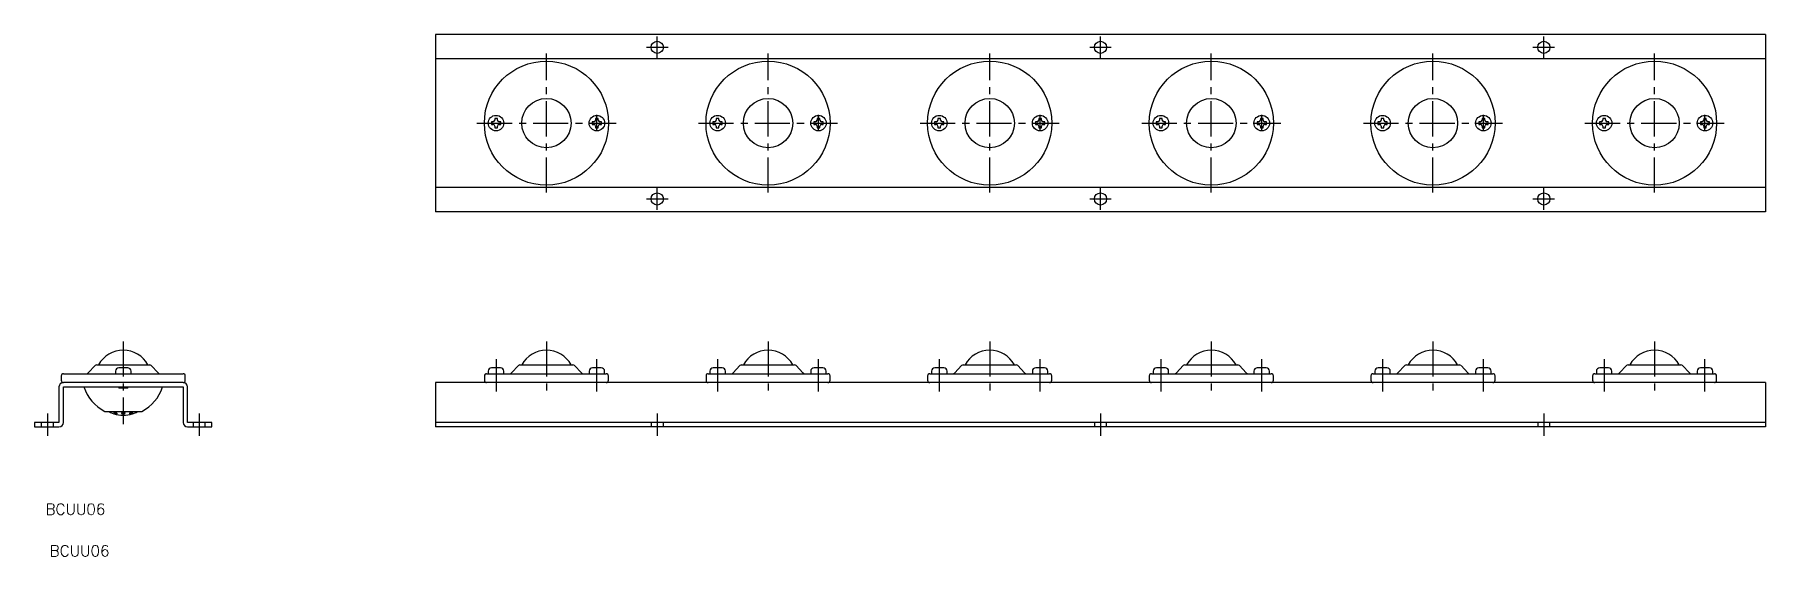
# Model space of a CAD drawing. Extents: x 0 to 781, y -49 to 187.
import ezdxf

# ---------------------------------------------------------------- set-up
doc = ezdxf.new("R2010")
doc.units = 0
doc.header["$LTSCALE"] = 0.5
doc.header["$MEASUREMENT"] = 0
doc.linetypes.add('CENTER', pattern=[50.8, 31.75, -6.35, 6.35, -6.35])
doc.linetypes.add('DASHED', pattern=[19.05, 12.7, -6.35])
for name, color, linetype in [('MSM_CENTER', 1, 'CENTER'), ('MSM_CONTINUOUS', 7, 'CONTINUOUS'), ('MSM_DASHED', 4, 'DASHED')]:
    doc.layers.add(name, color=color, linetype=linetype)
doc.styles.get("Standard").update_dxf_attribs({"font": 'txt.shx', "height": 5, "bigfont": 'bigfont.shx'})

msp = doc.modelspace()

# ---------------------------------------------------------------- linework, layer by layer
at = {"layer": 'MSM_CENTER'}
for p, q in [((276.17, 181.42), (285.94, 181.42)), ((281.06, 176.54), (281.06, 186.31)), ((476.17, 181.42), (485.94, 181.42)), ((481.06, 176.54), (481.06, 186.31)), ((676.17, 181.42), (685.94, 181.42)), ((681.06, 176.54), (681.06, 186.31)), ((231.06, 115.77), (231.06, 178.57)), ((331.06, 115.77), (331.06, 178.57)), ((431.06, 115.77), (431.06, 178.57)), ((531.06, 115.77), (531.06, 178.57)), ((631.06, 115.77), (631.06, 178.57)), ((731.06, 115.77), (731.06, 178.57)), ((253.81, 143.5), (253.81, 150.85)), ((353.81, 143.5), (353.81, 150.85)), ((453.81, 143.5), (453.81, 150.85)), ((553.81, 143.5), (553.81, 150.85)), ((653.81, 143.5), (653.81, 150.85)), ((753.81, 143.5), (753.81, 150.85)), ((199.66, 147.17), (262.46, 147.17)), ((299.66, 147.17), (362.46, 147.17)), ((399.66, 147.17), (462.46, 147.17)), ((499.66, 147.17), (562.46, 147.17)), ((599.66, 147.17), (662.46, 147.17)), ((699.66, 147.17), (762.46, 147.17)), ((281.06, 108.04), (281.06, 117.81)), ((481.06, 108.04), (481.06, 117.81)), ((681.06, 108.04), (681.06, 117.81)), ((276.17, 112.92), (285.94, 112.92)), ((476.17, 112.92), (485.94, 112.92)), ((676.17, 112.92), (685.94, 112.92)), ((40.12, 48.6), (40.12, 11.24)), ((231.06, 48.6), (231.06, 26)), ((331.06, 48.6), (331.06, 26)), ((431.06, 48.6), (431.06, 26)), ((531.06, 48.6), (531.06, 26)), ((631.06, 48.6), (631.06, 26)), ((731.06, 48.6), (731.06, 26)), ((208.31, 40.6), (208.31, 26)), ((253.81, 26), (253.81, 40.6)), ((308.31, 40.6), (308.31, 26)), ((353.81, 26), (353.81, 40.6)), ((408.31, 40.6), (408.31, 26)), ((453.81, 26), (453.81, 40.6)), ((508.31, 40.6), (508.31, 26)), ((553.81, 26), (553.81, 40.6)), ((608.31, 40.6), (608.31, 26)), ((653.81, 26), (653.81, 40.6)), ((708.31, 40.6), (708.31, 26)), ((753.81, 26), (753.81, 40.6)), ((5.87, 16), (5.87, 6)), ((74.37, 16), (74.37, 6)), ((281.06, 16), (281.06, 6)), ((481.06, 16), (481.06, 6)), ((681.06, 16), (681.06, 6))]:
    msp.add_line(p, q, dxfattribs=at)
at = {"layer": 'MSM_CONTINUOUS'}
for p, q in [((181.06, 187.17), (181.06, 107.17)), ((781.06, 187.17), (181.06, 187.17)), ((781.06, 187.17), (781.06, 107.17)), ((781.06, 176.17), (181.06, 176.17)), ((207.71, 149.27), (207.71, 148.57)), ((208.91, 149.27), (207.71, 149.27)), ((208.91, 148.57), (208.91, 149.27)), ((253.21, 149.27), (253.21, 148.57)), ((254.41, 149.27), (253.21, 149.27)), ((254.41, 148.57), (254.41, 149.27)), ((307.71, 149.27), (307.71, 148.57)), ((308.91, 149.27), (307.71, 149.27)), ((308.91, 148.57), (308.91, 149.27)), ((353.21, 149.27), (353.21, 148.57)), ((354.41, 149.27), (353.21, 149.27)), ((354.41, 148.57), (354.41, 149.27)), ((407.71, 149.27), (407.71, 148.57)), ((408.91, 149.27), (407.71, 149.27)), ((408.91, 148.57), (408.91, 149.27)), ((453.21, 149.27), (453.21, 148.57)), ((454.41, 149.27), (453.21, 149.27)), ((454.41, 148.57), (454.41, 149.27)), ((507.71, 149.27), (507.71, 148.57)), ((508.91, 149.27), (507.71, 149.27)), ((508.91, 148.57), (508.91, 149.27)), ((553.21, 149.27), (553.21, 148.57)), ((554.41, 149.27), (553.21, 149.27)), ((554.41, 148.57), (554.41, 149.27)), ((607.71, 149.27), (607.71, 148.57)), ((608.91, 149.27), (607.71, 149.27)), ((608.91, 148.57), (608.91, 149.27)), ((653.21, 149.27), (653.21, 148.57)), ((654.41, 149.27), (653.21, 149.27)), ((654.41, 148.57), (654.41, 149.27)), ((707.71, 149.27), (707.71, 148.57)), ((708.91, 149.27), (707.71, 149.27)), ((708.91, 148.57), (708.91, 149.27)), ((753.21, 149.27), (753.21, 148.57)), ((754.41, 149.27), (753.21, 149.27)), ((754.41, 148.57), (754.41, 149.27)), ((206.91, 147.77), (206.21, 147.77)), ((206.21, 147.77), (206.21, 146.57)), ((206.21, 146.57), (206.91, 146.57)), ((207.71, 145.77), (207.71, 145.07)), ((207.71, 145.07), (208.91, 145.07)), ((208.91, 145.07), (208.91, 145.77)), ((210.41, 147.77), (209.71, 147.77)), ((209.71, 146.57), (210.41, 146.57)), ((210.41, 146.57), (210.41, 147.77)), ((252.41, 147.77), (251.71, 147.77)), ((251.71, 147.77), (251.71, 146.57)), ((251.71, 146.57), (252.41, 146.57)), ((253.21, 145.77), (253.21, 145.07)), ((253.21, 145.07), (254.41, 145.07)), ((254.41, 145.07), (254.41, 145.77)), ((255.91, 147.77), (255.21, 147.77)), ((255.21, 146.57), (255.91, 146.57)), ((255.91, 146.57), (255.91, 147.77)), ((306.91, 147.77), (306.21, 147.77)), ((306.21, 147.77), (306.21, 146.57)), ((306.21, 146.57), (306.91, 146.57)), ((307.71, 145.77), (307.71, 145.07)), ((307.71, 145.07), (308.91, 145.07)), ((308.91, 145.07), (308.91, 145.77)), ((310.41, 147.77), (309.71, 147.77)), ((309.71, 146.57), (310.41, 146.57)), ((310.41, 146.57), (310.41, 147.77)), ((352.41, 147.77), (351.71, 147.77)), ((351.71, 147.77), (351.71, 146.57)), ((351.71, 146.57), (352.41, 146.57)), ((353.21, 145.77), (353.21, 145.07)), ((353.21, 145.07), (354.41, 145.07)), ((354.41, 145.07), (354.41, 145.77)), ((355.91, 147.77), (355.21, 147.77)), ((355.21, 146.57), (355.91, 146.57)), ((355.91, 146.57), (355.91, 147.77)), ((406.91, 147.77), (406.21, 147.77)), ((406.21, 147.77), (406.21, 146.57)), ((406.21, 146.57), (406.91, 146.57)), ((407.71, 145.77), (407.71, 145.07)), ((407.71, 145.07), (408.91, 145.07)), ((408.91, 145.07), (408.91, 145.77)), ((410.41, 147.77), (409.71, 147.77)), ((409.71, 146.57), (410.41, 146.57)), ((410.41, 146.57), (410.41, 147.77)), ((452.41, 147.77), (451.71, 147.77)), ((451.71, 147.77), (451.71, 146.57)), ((451.71, 146.57), (452.41, 146.57)), ((453.21, 145.77), (453.21, 145.07)), ((453.21, 145.07), (454.41, 145.07)), ((454.41, 145.07), (454.41, 145.77)), ((455.91, 147.77), (455.21, 147.77)), ((455.21, 146.57), (455.91, 146.57)), ((455.91, 146.57), (455.91, 147.77)), ((506.91, 147.77), (506.21, 147.77)), ((506.21, 147.77), (506.21, 146.57)), ((506.21, 146.57), (506.91, 146.57)), ((507.71, 145.77), (507.71, 145.07)), ((507.71, 145.07), (508.91, 145.07)), ((508.91, 145.07), (508.91, 145.77)), ((510.41, 147.77), (509.71, 147.77)), ((509.71, 146.57), (510.41, 146.57)), ((510.41, 146.57), (510.41, 147.77)), ((552.41, 147.77), (551.71, 147.77)), ((551.71, 147.77), (551.71, 146.57)), ((551.71, 146.57), (552.41, 146.57)), ((553.21, 145.77), (553.21, 145.07)), ((553.21, 145.07), (554.41, 145.07)), ((554.41, 145.07), (554.41, 145.77)), ((555.91, 147.77), (555.21, 147.77)), ((555.21, 146.57), (555.91, 146.57)), ((555.91, 146.57), (555.91, 147.77)), ((606.91, 147.77), (606.21, 147.77)), ((606.21, 147.77), (606.21, 146.57)), ((606.21, 146.57), (606.91, 146.57)), ((607.71, 145.77), (607.71, 145.07)), ((607.71, 145.07), (608.91, 145.07)), ((608.91, 145.07), (608.91, 145.77)), ((610.41, 147.77), (609.71, 147.77)), ((609.71, 146.57), (610.41, 146.57)), ((610.41, 146.57), (610.41, 147.77)), ((652.41, 147.77), (651.71, 147.77)), ((651.71, 147.77), (651.71, 146.57)), ((651.71, 146.57), (652.41, 146.57)), ((653.21, 145.77), (653.21, 145.07)), ((653.21, 145.07), (654.41, 145.07)), ((654.41, 145.07), (654.41, 145.77)), ((655.91, 147.77), (655.21, 147.77)), ((655.21, 146.57), (655.91, 146.57)), ((655.91, 146.57), (655.91, 147.77)), ((706.91, 147.77), (706.21, 147.77)), ((706.21, 147.77), (706.21, 146.57)), ((706.21, 146.57), (706.91, 146.57)), ((707.71, 145.77), (707.71, 145.07)), ((707.71, 145.07), (708.91, 145.07)), ((708.91, 145.07), (708.91, 145.77)), ((710.41, 147.77), (709.71, 147.77)), ((709.71, 146.57), (710.41, 146.57)), ((710.41, 146.57), (710.41, 147.77)), ((752.41, 147.77), (751.71, 147.77)), ((751.71, 147.77), (751.71, 146.57)), ((751.71, 146.57), (752.41, 146.57)), ((753.21, 145.77), (753.21, 145.07)), ((753.21, 145.07), (754.41, 145.07)), ((754.41, 145.07), (754.41, 145.77)), ((755.91, 147.77), (755.21, 147.77)), ((755.21, 146.57), (755.91, 146.57)), ((755.91, 146.57), (755.91, 147.77)), ((781.06, 118.17), (181.06, 118.17)), ((781.06, 107.17), (181.06, 107.17)), ((12.12, 33), (12.12, 31)), ((13.12, 34), (67.12, 34)), ((27.46, 37.68), (24.35, 34.32)), ((28.19, 38), (52.05, 38)), ((36.62, 35.1), (36.62, 34)), ((42.12, 36.6), (38.12, 36.6)), ((43.62, 34), (43.62, 35.1)), ((55.89, 34.32), (52.78, 37.68)), ((68.12, 31), (68.12, 33)), ((203.06, 33), (203.06, 31)), ((204.06, 34), (258.06, 34)), ((204.81, 35.1), (204.81, 34)), ((210.31, 36.6), (206.31, 36.6)), ((211.81, 34), (211.81, 35.1)), ((218.39, 37.68), (215.29, 34.32)), ((219.13, 38), (242.98, 38)), ((246.82, 34.32), (243.72, 37.68)), ((250.31, 35.1), (250.31, 34)), ((255.81, 36.6), (251.81, 36.6)), ((257.31, 34), (257.31, 35.1)), ((259.06, 31), (259.06, 33)), ((303.06, 33), (303.06, 31)), ((304.06, 34), (358.06, 34)), ((304.81, 35.1), (304.81, 34)), ((310.31, 36.6), (306.31, 36.6)), ((311.81, 34), (311.81, 35.1)), ((318.39, 37.68), (315.29, 34.32)), ((319.13, 38), (342.98, 38)), ((346.82, 34.32), (343.72, 37.68)), ((350.31, 35.1), (350.31, 34)), ((355.81, 36.6), (351.81, 36.6)), ((357.31, 34), (357.31, 35.1)), ((359.06, 31), (359.06, 33)), ((403.06, 33), (403.06, 31)), ((404.06, 34), (458.06, 34)), ((404.81, 35.1), (404.81, 34)), ((410.31, 36.6), (406.31, 36.6)), ((411.81, 34), (411.81, 35.1)), ((418.39, 37.68), (415.29, 34.32)), ((419.13, 38), (442.98, 38)), ((446.82, 34.32), (443.72, 37.68)), ((450.31, 35.1), (450.31, 34)), ((455.81, 36.6), (451.81, 36.6)), ((457.31, 34), (457.31, 35.1)), ((459.06, 31), (459.06, 33)), ((503.06, 33), (503.06, 31)), ((504.06, 34), (558.06, 34)), ((504.81, 35.1), (504.81, 34)), ((510.31, 36.6), (506.31, 36.6)), ((511.81, 34), (511.81, 35.1)), ((518.39, 37.68), (515.29, 34.32)), ((519.13, 38), (542.98, 38)), ((546.82, 34.32), (543.72, 37.68)), ((550.31, 35.1), (550.31, 34)), ((555.81, 36.6), (551.81, 36.6)), ((557.31, 34), (557.31, 35.1)), ((559.06, 31), (559.06, 33)), ((603.06, 33), (603.06, 31)), ((604.06, 34), (658.06, 34)), ((604.81, 35.1), (604.81, 34)), ((610.31, 36.6), (606.31, 36.6)), ((611.81, 34), (611.81, 35.1)), ((618.39, 37.68), (615.29, 34.32)), ((619.13, 38), (642.98, 38)), ((646.82, 34.32), (643.72, 37.68)), ((650.31, 35.1), (650.31, 34)), ((655.81, 36.6), (651.81, 36.6)), ((657.31, 34), (657.31, 35.1)), ((659.06, 31), (659.06, 33)), ((703.06, 33), (703.06, 31)), ((704.06, 34), (758.06, 34)), ((704.81, 35.1), (704.81, 34)), ((710.31, 36.6), (706.31, 36.6)), ((711.81, 34), (711.81, 35.1)), ((718.39, 37.68), (715.29, 34.32)), ((719.13, 38), (742.98, 38)), ((746.82, 34.32), (743.72, 37.68)), ((750.31, 35.1), (750.31, 34)), ((755.81, 36.6), (751.81, 36.6)), ((757.31, 34), (757.31, 35.1)), ((759.06, 31), (759.06, 33)), ((11.12, 28), (11.12, 12)), ((67.12, 30), (13.12, 30)), ((13.12, 12), (13.12, 28)), ((13.12, 28), (67.12, 28)), ((38.12, 28), (38.12, 27.5)), ((42.12, 27.5), (38.12, 27.5)), ((42.12, 27.5), (42.12, 28)), ((67.12, 28), (67.12, 12)), ((69.12, 12), (69.12, 28)), ((781.06, 30), (181.06, 30)), ((181.06, 30), (181.06, 10)), ((781.06, 30), (781.06, 10)), ((31.77, 16.98), (48.47, 16.98)), ((34.32, 16.52), (35.92, 15.89)), ((44.32, 15.89), (45.92, 16.52)), ((0.12, 12), (0.12, 10)), ((11.12, 12), (0.12, 12)), ((0.12, 10), (11.12, 10)), ((80.12, 12), (69.12, 12)), ((69.12, 10), (80.12, 10)), ((80.12, 10), (80.12, 12)), ((781.06, 12), (181.06, 12)), ((781.06, 10), (181.06, 10))]:
    msp.add_line(p, q, dxfattribs=at)
for centre, radius in [((281.06, 181.42), 2.75), ((481.06, 181.42), 2.75), ((681.06, 181.42), 2.75), ((231.06, 147.17), 28), ((331.06, 147.17), 28), ((431.06, 147.17), 28), ((531.06, 147.17), 28), ((631.06, 147.17), 28), ((731.06, 147.17), 28), ((231.06, 147.17), 11.14), ((331.06, 147.17), 11.14), ((431.06, 147.17), 11.14), ((531.06, 147.17), 11.14), ((631.06, 147.17), 11.14), ((731.06, 147.17), 11.14), ((208.31, 147.17), 3.5), ((253.81, 147.17), 3.5), ((308.31, 147.17), 3.5), ((353.81, 147.17), 3.5), ((408.31, 147.17), 3.5), ((453.81, 147.17), 3.5), ((508.31, 147.17), 3.5), ((553.81, 147.17), 3.5), ((608.31, 147.17), 3.5), ((653.81, 147.17), 3.5), ((708.31, 147.17), 3.5), ((753.81, 147.17), 3.5), ((281.06, 112.92), 2.75), ((481.06, 112.92), 2.75), ((681.06, 112.92), 2.75)]:
    msp.add_circle(centre, radius, dxfattribs=at)
for centre, radius, start, end in [((206.91, 148.57), 0.8, 270, 0), ((209.71, 148.57), 0.8, 180, 270), ((252.41, 148.57), 0.8, 270, 0), ((255.21, 148.57), 0.8, 180, 270), ((306.91, 148.57), 0.8, 270, 0), ((309.71, 148.57), 0.8, 180, 270), ((352.41, 148.57), 0.8, 270, 0), ((355.21, 148.57), 0.8, 180, 270), ((406.91, 148.57), 0.8, 270, 0), ((409.71, 148.57), 0.8, 180, 270), ((452.41, 148.57), 0.8, 270, 0), ((455.21, 148.57), 0.8, 180, 270), ((506.91, 148.57), 0.8, 270, 0), ((509.71, 148.57), 0.8, 180, 270), ((552.41, 148.57), 0.8, 270, 0), ((555.21, 148.57), 0.8, 180, 270), ((606.91, 148.57), 0.8, 270, 0), ((609.71, 148.57), 0.8, 180, 270), ((652.41, 148.57), 0.8, 270, 0), ((655.21, 148.57), 0.8, 180, 270), ((706.91, 148.57), 0.8, 270, 0), ((709.71, 148.57), 0.8, 180, 270), ((752.41, 148.57), 0.8, 270, 0), ((755.21, 148.57), 0.8, 180, 270), ((206.91, 145.77), 0.8, 0, 90), ((209.71, 145.77), 0.8, 90, 180), ((252.41, 145.77), 0.8, 0, 90), ((255.21, 145.77), 0.8, 90, 180), ((306.91, 145.77), 0.8, 0, 90), ((309.71, 145.77), 0.8, 90, 180), ((352.41, 145.77), 0.8, 0, 90), ((355.21, 145.77), 0.8, 90, 180), ((406.91, 145.77), 0.8, 0, 90), ((409.71, 145.77), 0.8, 90, 180), ((452.41, 145.77), 0.8, 0, 90), ((455.21, 145.77), 0.8, 90, 180), ((506.91, 145.77), 0.8, 0, 90), ((509.71, 145.77), 0.8, 90, 180), ((552.41, 145.77), 0.8, 0, 90), ((555.21, 145.77), 0.8, 90, 180), ((606.91, 145.77), 0.8, 0, 90), ((609.71, 145.77), 0.8, 90, 180), ((652.41, 145.77), 0.8, 0, 90), ((655.21, 145.77), 0.8, 90, 180), ((706.91, 145.77), 0.8, 0, 90), ((709.71, 145.77), 0.8, 90, 180), ((752.41, 145.77), 0.8, 0, 90), ((755.21, 145.77), 0.8, 90, 180), ((40.12, 31.9), 12.7, 28.70597, 151.29403), ((231.06, 31.9), 12.7, 28.70597, 151.29403), ((331.06, 31.9), 12.7, 28.70597, 151.29403), ((431.06, 31.9), 12.7, 28.70597, 151.29403), ((531.06, 31.9), 12.7, 28.70597, 151.29403), ((631.06, 31.9), 12.7, 28.70597, 151.29403), ((731.06, 31.9), 12.7, 28.70597, 151.29403), ((13.12, 33), 1, 90, 180), ((23.62, 35), 1, 270, 317.23117), ((28.19, 37), 1, 90, 137.23117), ((38.12, 35.1), 1.5, 90, 180), ((42.12, 35.1), 1.5, 0, 90), ((52.05, 37), 1, 42.76883, 90), ((56.62, 35), 1, 222.76883, 270), ((67.12, 33), 1, 0, 90), ((204.06, 33), 1, 90, 180), ((206.31, 35.1), 1.5, 90, 180), ((210.31, 35.1), 1.5, 0, 90), ((214.55, 35), 1, 270, 317.23117), ((219.13, 37), 1, 90, 137.23117), ((242.98, 37), 1, 42.76883, 90), ((247.56, 35), 1, 222.76883, 270), ((251.81, 35.1), 1.5, 90, 180), ((255.81, 35.1), 1.5, 0, 90), ((258.06, 33), 1, 0, 90), ((304.06, 33), 1, 90, 180), ((306.31, 35.1), 1.5, 90, 180), ((310.31, 35.1), 1.5, 0, 90), ((314.55, 35), 1, 270, 317.23117), ((319.13, 37), 1, 90, 137.23117), ((342.98, 37), 1, 42.76883, 90), ((347.56, 35), 1, 222.76883, 270), ((351.81, 35.1), 1.5, 90, 180), ((355.81, 35.1), 1.5, 0, 90), ((358.06, 33), 1, 0, 90), ((404.06, 33), 1, 90, 180), ((406.31, 35.1), 1.5, 90, 180), ((410.31, 35.1), 1.5, 0, 90), ((414.55, 35), 1, 270, 317.23117), ((419.13, 37), 1, 90, 137.23117), ((442.98, 37), 1, 42.76883, 90), ((447.56, 35), 1, 222.76883, 270), ((451.81, 35.1), 1.5, 90, 180), ((455.81, 35.1), 1.5, 0, 90), ((458.06, 33), 1, 0, 90), ((504.06, 33), 1, 90, 180), ((506.31, 35.1), 1.5, 90, 180), ((510.31, 35.1), 1.5, 0, 90), ((514.55, 35), 1, 270, 317.23117), ((519.13, 37), 1, 90, 137.23117), ((542.98, 37), 1, 42.76883, 90), ((547.56, 35), 1, 222.76883, 270), ((551.81, 35.1), 1.5, 90, 180), ((555.81, 35.1), 1.5, 0, 90), ((558.06, 33), 1, 0, 90), ((604.06, 33), 1, 90, 180), ((606.31, 35.1), 1.5, 90, 180), ((610.31, 35.1), 1.5, 0, 90), ((614.55, 35), 1, 270, 317.23117), ((619.13, 37), 1, 90, 137.23117), ((642.98, 37), 1, 42.76883, 90), ((647.56, 35), 1, 222.76883, 270), ((651.81, 35.1), 1.5, 90, 180), ((655.81, 35.1), 1.5, 0, 90), ((658.06, 33), 1, 0, 90), ((704.06, 33), 1, 90, 180), ((706.31, 35.1), 1.5, 90, 180), ((710.31, 35.1), 1.5, 0, 90), ((714.55, 35), 1, 270, 317.23117), ((719.13, 37), 1, 90, 137.23117), ((742.98, 37), 1, 42.76883, 90), ((747.56, 35), 1, 222.76883, 270), ((751.81, 35.1), 1.5, 90, 180), ((755.81, 35.1), 1.5, 0, 90), ((758.06, 33), 1, 0, 90), ((13.12, 28), 2, 90, 180), ((13.12, 31), 1, 180, 270), ((40.12, 33.6), 18.6, 197.5222, 243.32258), ((40.12, 33.6), 18.6, 296.67742, 342.4778), ((67.12, 31), 1, 270, 0), ((67.12, 28), 2, 0, 90), ((204.06, 31), 1, 180, 270), ((258.06, 31), 1, 270, 0), ((304.06, 31), 1, 180, 270), ((358.06, 31), 1, 270, 0), ((404.06, 31), 1, 180, 270), ((458.06, 31), 1, 270, 0), ((504.06, 31), 1, 180, 270), ((558.06, 31), 1, 270, 0), ((604.06, 31), 1, 180, 270), ((658.06, 31), 1, 270, 0), ((704.06, 31), 1, 180, 270), ((758.06, 31), 1, 270, 0), ((40.12, 29.04), 13.8, 240.91659, 245.1778), ((35.86, 16.42), 0.0741, 107.80538, 174.99214), ((35.13, 16.22), 0.686, 14.72702, 17.24481), ((36.03, 16.51), 0.263, 205.81391, 243.24765), ((36.04, 15.82), 0.701, 79.98619, 107.02718), ((37.04, 17.97), 2.03, 236.39354, 256.94072), ((40.12, 29.04), 13.8, 252.26378, 287.76356), ((35.82, 13.64), 2.89, 63.06732, 83.0461), ((37.17, 17.89), 1.99, 252.67426, 272.21492), ((35.93, 14.24), 2.31, 52.87622, 58.88862), ((37.2, 16.18), 0.282, 279.2188, 306.83658), ((37.2, 15.93), 0.2, 19.57653, 49.33926), ((37.33, 15.99), 0.0558, 321.19108, 8.65617), ((39.47, 16.2), 0.143, 138.56733, 235.90353), ((39.58, 16.12), 0.287, 116.73236, 141.28552), ((39.95, 16.94), 1.03, 236.63444, 263.39364), ((39.89, 15.63), 0.86, 102.20362, 120.59606), ((40.12, 14.66), 1.86, 86.85847, 102.79761), ((40.14, 17.79), 1.89, 260.80257, 279.81821), ((40.17, 14.97), 1.54, 71.04951, 87.89044), ((40.27, 17.05), 1.14, 279.51178, 297.8197), ((40.57, 16.04), 0.409, 31.93256, 75.52595), ((40.69, 16.25), 0.233, 297.52805, 341.91248), ((40.75, 16.21), 0.166, 348.36508, 16.29047), ((43.05, 15.93), 0.2, 130.66074, 160.42347), ((42.92, 15.99), 0.0558, 171.34383, 218.80892), ((43.04, 16.18), 0.282, 233.16342, 260.7812), ((44.31, 14.24), 2.31, 121.11138, 127.12378), ((43.07, 17.89), 1.99, 267.78508, 287.32574), ((44.43, 13.64), 2.89, 96.9539, 116.93268), ((43.21, 17.97), 2.03, 283.05928, 303.60646), ((44.2, 15.82), 0.701, 72.97282, 100.01381), ((44.21, 16.51), 0.263, 296.75235, 334.18609), ((44.38, 16.42), 0.0741, 5.00786, 72.19462), ((45.11, 16.22), 0.686, 162.75519, 165.27298), ((40.12, 29.04), 13.8, 294.81399, 299.08341), ((11.12, 12), 2, 270, 0), ((69.12, 12), 2, 180, 270)]:
    msp.add_arc(centre, radius, start, end, dxfattribs=at)
at = {"layer": 'MSM_DASHED'}
for p, q in [((3.12, 12), (3.12, 10)), ((8.62, 10), (8.62, 12)), ((71.62, 12), (71.62, 10)), ((77.12, 10), (77.12, 12)), ((278.31, 12), (278.31, 10)), ((283.81, 10), (283.81, 12)), ((478.31, 12), (478.31, 10)), ((483.81, 10), (483.81, 12)), ((678.31, 12), (678.31, 10)), ((683.81, 10), (683.81, 12))]:
    msp.add_line(p, q, dxfattribs=at)

# ---------------------------------------------------------------- texts
at = {"layer": 'MSM_CONTINUOUS', "char_height": 5, "width": 67.6646, "attachment_point": 1}
for insert in [(5.06, -24.74), (6.93, -43.54)]:
    msp.add_mtext('{BCUU06}', dxfattribs=dict(at, insert=insert))

doc.saveas('drawing.dxf')
